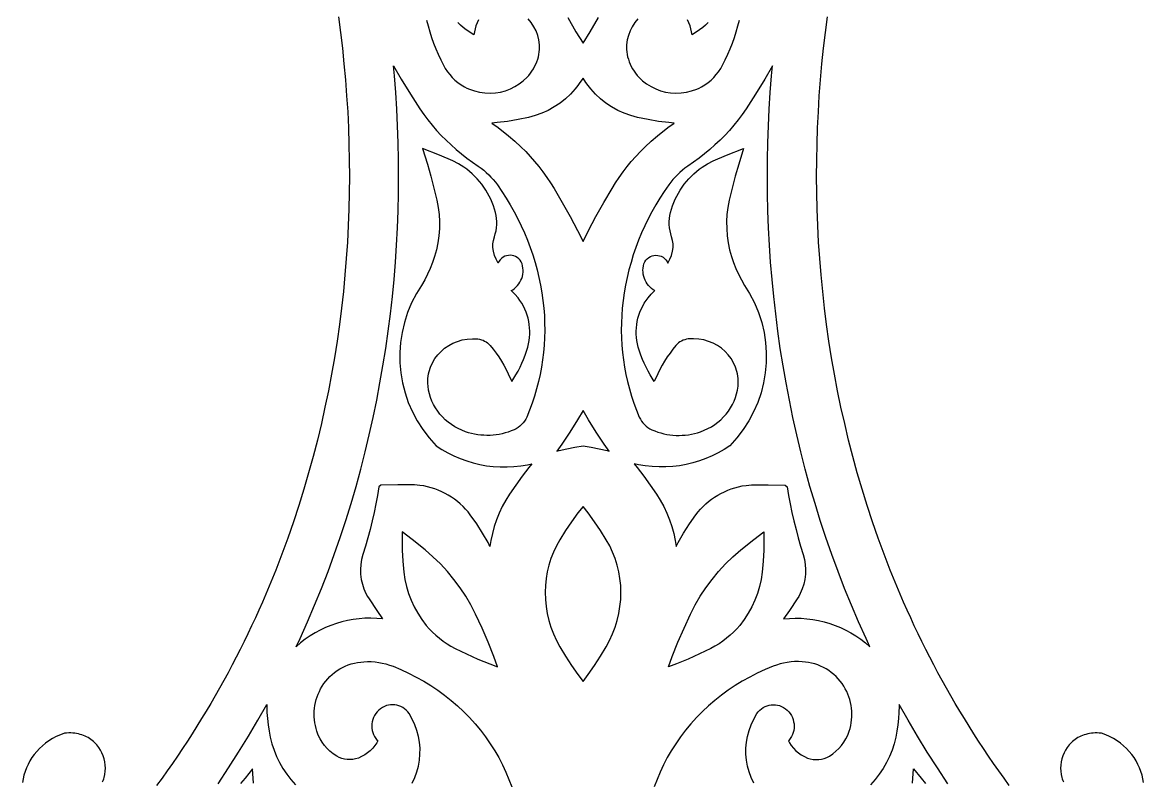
# Model space of a CAD drawing. Extents: x 2828 to 3228, y -800 to 800.
# Drawn here: x 2971.1 to 3085.1, y -297.1 to -220 of the extents above; entities that cross this region are included whole.
import ezdxf

# ---------------------------------------------------------------- set-up
doc = ezdxf.new("R2010")
doc.units = 0
doc.layers.add('LAYER_1', color=18, linetype='CONTINUOUS')

msp = doc.modelspace()

# ---------------------------------------------------------------- linework, layer by layer
at = {"layer": 'LAYER_1'}
for points in [[(3003.26, -219.43), (3003.48, -221.02), (3003.67, -222.61), (3003.83, -224.22), (3003.98, -225.83), (3004.1, -227.46), (3004.21, -229.09), (3004.28, -230.72), (3004.34, -232.37), (3004.37, -234.02), (3004.38, -235.67), (3004.37, -237.33), (3004.33, -239), (3004.27, -240.67), (3004.18, -242.34), (3004.07, -244.01), (3003.93, -245.69), (3003.77, -247.37), (3003.58, -249.05), (3003.37, -250.73), (3003.13, -252.42), (3002.86, -254.1), (3002.57, -255.78), (3002.25, -257.46), (3001.9, -259.14), (3001.53, -260.81), (3001.13, -262.49), (3000.7, -264.16), (3000.24, -265.83), (2999.76, -267.49), (2999.24, -269.15), (2998.7, -270.8), (2998.12, -272.45), (2997.83, -273.27), (2997.52, -274.09), (2997.21, -274.91), (2996.89, -275.72), (2996.56, -276.54), (2996.23, -277.35), (2995.89, -278.16), (2995.54, -278.97), (2995.18, -279.78), (2994.82, -280.58), (2994.44, -281.38), (2994.06, -282.18), (2993.67, -282.98), (2993.28, -283.78), (2992.87, -284.57), (2992.46, -285.36), (2992.04, -286.15), (2991.62, -286.93), (2991.18, -287.71), (2990.74, -288.49), (2990.29, -289.27), (2989.83, -290.05), (2989.36, -290.82), (2988.88, -291.58), (2988.4, -292.35), (2987.91, -293.11), (2987.41, -293.87), (2986.9, -294.63), (2986.38, -295.38), (2985.86, -296.13), (2985.33, -296.87), (2984.78, -297.61)], [(3012.23, -219.76), (3012.38, -220.35), (3012.55, -220.94), (3012.74, -221.52), (3012.95, -222.1), (3013.17, -222.68), (3013.41, -223.24), (3013.67, -223.81), (3013.94, -224.36), (3014.13, -224.69), (3014.35, -225.01), (3014.58, -225.31), (3014.84, -225.6), (3015.12, -225.86), (3015.42, -226.11), (3015.74, -226.33), (3016.08, -226.54), (3016.33, -226.67), (3016.58, -226.78), (3017.1, -226.97), (3017.63, -227.1), (3018.16, -227.17), (3018.7, -227.19), (3019.23, -227.16), (3019.75, -227.08), (3020.26, -226.94), (3020.75, -226.76), (3021.22, -226.53), (3021.66, -226.25), (3022.07, -225.93), (3022.46, -225.57), (3022.63, -225.38), (3022.79, -225.17), (3022.95, -224.95), (3023.09, -224.72), (3023.22, -224.49), (3023.34, -224.24), (3023.44, -224), (3023.53, -223.75), (3023.6, -223.5), (3023.65, -223.25), (3023.68, -223), (3023.71, -222.76), (3023.71, -222.51), (3023.7, -222.27), (3023.64, -221.78), (3023.53, -221.31), (3023.36, -220.86), (3023.14, -220.43), (3022.87, -220.02), (3022.56, -219.64)], [(3017.5, -219.74), (3017.36, -220.03), (3017.25, -220.33), (3017.16, -220.64), (3017.04, -221.25), (3016.27, -220.76), (3015.95, -220.52), (3015.67, -220.26), (3015.41, -219.99)], [(3026.58, -219.51), (3027.42, -220.95), (3028.14, -222.09), (3028.85, -220.95), (3029.7, -219.51)], [(3033.72, -219.64), (3033.4, -220.02), (3033.14, -220.43), (3032.92, -220.86), (3032.75, -221.31), (3032.63, -221.78), (3032.57, -222.27), (3032.56, -222.51), (3032.57, -222.76), (3032.59, -223), (3032.63, -223.25), (3032.68, -223.5), (3032.75, -223.75), (3032.83, -224), (3032.93, -224.24), (3033.05, -224.49), (3033.18, -224.72), (3033.33, -224.95), (3033.48, -225.17), (3033.65, -225.38), (3033.82, -225.57), (3034.2, -225.93), (3034.61, -226.25), (3035.06, -226.53), (3035.53, -226.76), (3036.02, -226.94), (3036.53, -227.08), (3037.05, -227.16), (3037.58, -227.19), (3038.11, -227.17), (3038.65, -227.1), (3039.17, -226.97), (3039.7, -226.78), (3039.95, -226.67), (3040.2, -226.54), (3040.54, -226.33), (3040.86, -226.11), (3041.16, -225.86), (3041.44, -225.6), (3041.69, -225.31), (3041.93, -225.01), (3042.14, -224.69), (3042.33, -224.36), (3042.61, -223.81), (3042.87, -223.24), (3043.11, -222.68), (3043.33, -222.1), (3043.53, -221.52), (3043.72, -220.94), (3043.89, -220.35), (3044.05, -219.76)], [(3040.87, -219.99), (3040.61, -220.26), (3040.32, -220.52), (3040, -220.76), (3039.23, -221.25), (3039.11, -220.64), (3039.03, -220.33), (3038.91, -220.03), (3038.78, -219.74)], [(3071.49, -297.61), (3070.95, -296.87), (3070.42, -296.13), (3069.89, -295.38), (3069.38, -294.63), (3068.87, -293.87), (3068.37, -293.11), (3067.88, -292.35), (3067.39, -291.58), (3066.92, -290.82), (3066.45, -290.05), (3065.99, -289.27), (3065.54, -288.49), (3065.1, -287.71), (3064.66, -286.93), (3064.23, -286.15), (3063.81, -285.36), (3063.4, -284.57), (3063, -283.78), (3062.6, -282.98), (3062.21, -282.18), (3061.83, -281.38), (3061.46, -280.58), (3061.1, -279.78), (3060.74, -278.97), (3060.39, -278.16), (3060.05, -277.35), (3059.71, -276.54), (3059.38, -275.72), (3059.07, -274.91), (3058.75, -274.09), (3058.15, -272.45), (3057.58, -270.8), (3057.04, -269.15), (3056.52, -267.49), (3056.03, -265.83), (3055.58, -264.16), (3055.15, -262.49), (3054.75, -260.81), (3054.37, -259.14), (3054.03, -257.46), (3053.71, -255.78), (3053.41, -254.1), (3053.15, -252.42), (3052.91, -250.73), (3052.69, -249.05), (3052.51, -247.37), (3052.34, -245.69), (3052.21, -244.01), (3052.1, -242.34), (3052.01, -240.67), (3051.95, -239), (3051.91, -237.33), (3051.89, -235.67), (3051.9, -234.02), (3051.94, -232.37), (3051.99, -230.72), (3052.07, -229.09), (3052.17, -227.46), (3052.3, -225.83), (3052.44, -224.22), (3052.61, -222.61), (3052.8, -221.02), (3053.01, -219.43)], [(3010.78, -297.38), (3011.04, -296.82), (3011.25, -296.24), (3011.4, -295.65), (3011.51, -295.05), (3011.56, -294.45), (3011.57, -293.84), (3011.52, -293.23), (3011.41, -292.63), (3011.25, -292.03), (3011.04, -291.44), (3010.77, -290.87), (3010.45, -290.31), (3010.32, -290.13), (3010.17, -289.96), (3010, -289.82), (3009.82, -289.69), (3009.63, -289.59), (3009.42, -289.51), (3009.22, -289.46), (3009, -289.42), (3008.79, -289.41), (3008.57, -289.41), (3008.36, -289.45), (3008.15, -289.5), (3007.94, -289.58), (3007.74, -289.68), (3007.55, -289.81), (3007.38, -289.95), (3007.21, -290.13), (3007.07, -290.31), (3006.95, -290.51), (3006.85, -290.71), (3006.77, -290.92), (3006.71, -291.14), (3006.68, -291.36), (3006.67, -291.58), (3006.68, -291.8), (3006.71, -292.02), (3006.77, -292.23), (3006.84, -292.44), (3006.94, -292.65), (3007.06, -292.84), (3007.2, -293.03), (3007.26, -293.09), (3007.16, -293.28), (3006.97, -293.57), (3006.75, -293.84), (3006.5, -294.08), (3006.23, -294.31), (3005.94, -294.51), (3005.63, -294.68), (3005.3, -294.83), (3005.02, -294.91), (3004.74, -294.97), (3004.45, -294.99), (3004.17, -294.98), (3003.88, -294.94), (3003.61, -294.87), (3003.34, -294.76), (3003.09, -294.63), (3002.74, -294.39), (3002.41, -294.13), (3002.12, -293.85), (3001.85, -293.54), (3001.61, -293.21), (3001.4, -292.86), (3001.22, -292.5), (3001.07, -292.11), (3000.99, -291.83), (3000.92, -291.53), (3000.86, -291.24), (3000.82, -290.95), (3000.8, -290.65), (3000.8, -290.35), (3000.81, -290.06), (3000.83, -289.76), (3000.88, -289.47), (3000.94, -289.18), (3001.01, -288.89), (3001.1, -288.61), (3001.2, -288.33), (3001.33, -288.05), (3001.46, -287.78), (3001.61, -287.52), (3001.79, -287.25), (3001.98, -287), (3002.18, -286.76), (3002.4, -286.54), (3002.64, -286.32), (3002.88, -286.12), (3003.14, -285.94), (3003.41, -285.77), (3003.68, -285.62), (3003.97, -285.48), (3004.27, -285.36), (3004.57, -285.26), (3004.89, -285.17), (3005.2, -285.11), (3005.53, -285.06), (3005.86, -285.03), (3006.24, -285.02), (3006.61, -285.02), (3006.99, -285.05), (3007.36, -285.1), (3007.73, -285.17), (3008.1, -285.26), (3008.46, -285.37), (3008.82, -285.49), (3009.62, -285.83), (3010.41, -286.19), (3011.18, -286.59), (3011.94, -287.01), (3012.67, -287.46), (3013.38, -287.94), (3014.07, -288.44), (3014.74, -288.97), (3015.38, -289.53), (3016, -290.11), (3016.6, -290.72), (3017.16, -291.35), (3017.71, -292), (3018.22, -292.67), (3018.71, -293.37), (3019.16, -294.08), (3019.58, -294.79), (3019.95, -295.51), (3020.3, -296.25), (3020.61, -297), (3020.89, -297.75)], [(3045.5, -297.38), (3045.24, -296.82), (3045.03, -296.24), (3044.87, -295.65), (3044.77, -295.05), (3044.71, -294.45), (3044.71, -293.84), (3044.76, -293.23), (3044.86, -292.63), (3045.02, -292.03), (3045.24, -291.44), (3045.5, -290.87), (3045.82, -290.31), (3045.96, -290.13), (3046.11, -289.96), (3046.28, -289.82), (3046.46, -289.69), (3046.65, -289.59), (3046.85, -289.51), (3047.06, -289.46), (3047.27, -289.42), (3047.49, -289.41), (3047.7, -289.41), (3047.92, -289.45), (3048.13, -289.5), (3048.33, -289.58), (3048.53, -289.68), (3048.72, -289.81), (3048.9, -289.95), (3049.06, -290.13), (3049.21, -290.31), (3049.33, -290.51), (3049.43, -290.71), (3049.51, -290.92), (3049.56, -291.14), (3049.6, -291.36), (3049.61, -291.58), (3049.6, -291.8), (3049.57, -292.02), (3049.51, -292.23), (3049.43, -292.44), (3049.34, -292.65), (3049.22, -292.84), (3049.07, -293.03), (3049.02, -293.09), (3049.12, -293.28), (3049.31, -293.57), (3049.53, -293.84), (3049.77, -294.08), (3050.04, -294.31), (3050.33, -294.51), (3050.65, -294.68), (3050.97, -294.83), (3051.25, -294.91), (3051.54, -294.97), (3051.82, -294.99), (3052.11, -294.98), (3052.39, -294.94), (3052.67, -294.87), (3052.93, -294.76), (3053.19, -294.63), (3053.54, -294.39), (3053.86, -294.13), (3054.16, -293.85), (3054.43, -293.54), (3054.67, -293.21), (3054.88, -292.86), (3055.06, -292.5), (3055.2, -292.11), (3055.29, -291.83), (3055.36, -291.53), (3055.41, -291.24), (3055.45, -290.95), (3055.47, -290.65), (3055.48, -290.35), (3055.47, -290.06), (3055.44, -289.76), (3055.4, -289.47), (3055.34, -289.18), (3055.27, -288.89), (3055.18, -288.61), (3055.07, -288.33), (3054.95, -288.05), (3054.81, -287.78), (3054.66, -287.52), (3054.49, -287.25), (3054.3, -287), (3054.09, -286.76), (3053.87, -286.54), (3053.64, -286.32), (3053.39, -286.12), (3053.14, -285.94), (3052.87, -285.77), (3052.59, -285.62), (3052.3, -285.48), (3052.01, -285.36), (3051.7, -285.26), (3051.39, -285.17), (3051.07, -285.11), (3050.75, -285.06), (3050.42, -285.03), (3050.04, -285.02), (3049.66, -285.02), (3049.29, -285.05), (3048.91, -285.1), (3048.54, -285.17), (3048.18, -285.26), (3047.81, -285.37), (3047.46, -285.49), (3046.65, -285.83), (3045.86, -286.19), (3045.09, -286.59), (3044.34, -287.01), (3043.61, -287.46), (3042.9, -287.94), (3042.21, -288.44), (3041.54, -288.97), (3040.9, -289.53), (3040.28, -290.11), (3039.68, -290.72), (3039.11, -291.35), (3038.57, -292), (3038.06, -292.67), (3037.57, -293.37), (3037.11, -294.08), (3036.7, -294.79), (3036.32, -295.51), (3035.98, -296.25), (3035.67, -297), (3035.39, -297.75)], [(2991.04, -297.44), (2992.1, -295.84), (2993.12, -294.24), (2994.11, -292.62), (2995.07, -290.99), (2995.98, -289.38), (2995.98, -289.54), (2996, -290.18), (2996.05, -290.82), (2996.13, -291.45), (2996.22, -292.08), (2996.34, -292.71), (2996.51, -293.38), (2996.72, -294.03), (2996.98, -294.67), (2997.28, -295.29), (2997.62, -295.89), (2998.01, -296.46), (2998.44, -297.01), (2998.91, -297.54)], [(3065.24, -297.44), (3064.18, -295.84), (3063.15, -294.24), (3062.16, -292.62), (3061.2, -290.99), (3060.3, -289.38), (3060.3, -289.54), (3060.27, -290.18), (3060.22, -290.82), (3060.15, -291.45), (3060.05, -292.08), (3059.94, -292.71), (3059.77, -293.38), (3059.56, -294.03), (3059.3, -294.67), (3059, -295.29), (3058.65, -295.89), (3058.26, -296.46), (3057.84, -297.01), (3057.37, -297.54)], [(2979.29, -297.26), (2979.35, -297.11), (2979.4, -296.96), (2979.45, -296.8), (2979.51, -296.49), (2979.56, -296.18), (2979.57, -295.86), (2979.55, -295.54), (2979.51, -295.22), (2979.44, -294.91), (2979.34, -294.6), (2979.22, -294.31), (2979.07, -294.02), (2978.9, -293.75), (2978.8, -293.62), (2978.7, -293.49), (2978.59, -293.37), (2978.47, -293.25), (2978.35, -293.14), (2978.23, -293.04), (2978.09, -292.94), (2977.95, -292.84), (2977.81, -292.75), (2977.66, -292.67), (2977.5, -292.6), (2977.34, -292.53), (2977.17, -292.47), (2977, -292.42), (2976.82, -292.37), (2976.64, -292.34), (2976.45, -292.31), (2976.25, -292.29), (2976.05, -292.28), (2975.85, -292.28), (2975.63, -292.29), (2975.42, -292.31), (2974.99, -292.46), (2974.58, -292.64), (2974.2, -292.85), (2973.83, -293.07), (2973.49, -293.32), (2973.17, -293.58), (2972.87, -293.86), (2972.59, -294.15), (2972.33, -294.46), (2972.1, -294.79), (2971.89, -295.12), (2971.71, -295.47), (2971.54, -295.83), (2971.4, -296.19), (2971.29, -296.56), (2971.2, -296.94), (2971.13, -297.32)], [(3085.14, -297.32), (3085.08, -296.94), (3084.99, -296.56), (3084.87, -296.19), (3084.73, -295.83), (3084.57, -295.47), (3084.38, -295.12), (3084.18, -294.79), (3083.94, -294.46), (3083.69, -294.15), (3083.41, -293.86), (3083.11, -293.58), (3082.79, -293.32), (3082.44, -293.07), (3082.08, -292.85), (3081.69, -292.64), (3081.29, -292.46), (3080.86, -292.31), (3080.64, -292.29), (3080.43, -292.28), (3080.23, -292.28), (3080.02, -292.29), (3079.83, -292.31), (3079.64, -292.34), (3079.46, -292.37), (3079.28, -292.42), (3079.1, -292.47), (3078.94, -292.53), (3078.77, -292.6), (3078.62, -292.67), (3078.47, -292.75), (3078.32, -292.84), (3078.18, -292.94), (3078.05, -293.04), (3077.92, -293.14), (3077.8, -293.25), (3077.69, -293.37), (3077.58, -293.49), (3077.38, -293.75), (3077.21, -294.02), (3077.06, -294.31), (3076.93, -294.6), (3076.84, -294.91), (3076.77, -295.22), (3076.72, -295.54), (3076.71, -295.86), (3076.72, -296.18), (3076.76, -296.49), (3076.83, -296.8), (3076.88, -296.96), (3076.93, -297.11), (3076.99, -297.26)], [(2994.64, -297.4), (2994.54, -295.94), (2993.77, -296.86), (2993.32, -297.41)], [(3061.64, -297.4), (3061.73, -295.94), (3062.51, -296.86), (3062.95, -297.41)]]:
    msp.add_lwpolyline(points, dxfattribs=at)
for points in [[(3011.2, -247.56, 0.335304), (3013.22, -263.06), (3013.8, -263.44), (3014.4, -263.79), (3015.02, -264.1), (3015.66, -264.37), (3016.31, -264.61), (3016.97, -264.8), (3017.65, -264.96), (3018.33, -265.09), (3019.02, -265.17), (3019.71, -265.21), (3020.41, -265.22), (3021.11, -265.18), (3021.81, -265.11), (3022.51, -264.99), (3022.95, -264.89), (3022.63, -265.28), (3021.95, -266.16), (3021.3, -267.06), (3020.67, -267.97), (3020.28, -268.6), (3019.93, -269.25), (3019.61, -269.91), (3019.34, -270.59), (3019.11, -271.28), (3018.92, -271.99), (3018.77, -272.7), (3018.68, -273.3), (3018.48, -272.9), (3017.92, -271.94), (3017.33, -271), (3016.68, -270.09), (3016.45, -269.79), (3016.2, -269.5), (3015.94, -269.23), (3015.66, -268.97), (3015.37, -268.73), (3015.07, -268.5), (3014.76, -268.29), (3014.44, -268.09), (3014.11, -267.91), (3013.77, -267.74), (3013.42, -267.59), (3013.06, -267.45), (3012.69, -267.33), (3012.32, -267.23), (3011.94, -267.15), (3011.56, -267.09), (3011.29, -267.06), (3011.02, -267.05), (3009.3, -267.05), (3007.59, -267.07), (3007.39, -267.23), (3007.24, -268.11), (3007.07, -268.98), (3006.89, -269.84), (3006.69, -270.71), (3006.48, -271.57), (3006.25, -272.42), (3006.01, -273.28), (3005.75, -274.13), (3005.62, -274.62), (3005.54, -275.13), (3005.51, -275.64), (3005.52, -276.14), (3005.59, -276.65), (3005.7, -277.14), (3005.86, -277.63), (3006.07, -278.1), (3006.22, -278.38), (3006.38, -278.65), (3007.16, -279.81), (3007.76, -280.68, 0.217067), (2998.97, -283.51), (2999.37, -282.67), (3000.12, -280.97), (3000.85, -279.27), (3001.55, -277.57), (3002.21, -275.85), (3002.84, -274.13), (3003.44, -272.4), (3004.01, -270.67), (3004.55, -268.93), (3005.06, -267.19), (3005.54, -265.44), (3005.99, -263.69), (3006.41, -261.94), (3006.8, -260.19), (3007.16, -258.43), (3007.49, -256.67), (3007.8, -254.92), (3008.08, -253.16), (3008.33, -251.4), (3008.55, -249.64), (3008.75, -247.89), (3008.92, -246.14), (3009.06, -244.38), (3009.18, -242.64), (3009.27, -240.89), (3009.33, -239.15), (3009.37, -237.41), (3009.39, -235.68), (3009.38, -233.95), (3009.34, -232.23), (3009.29, -230.52), (3009.2, -228.81), (3009.1, -227.11), (3008.97, -225.42), (3008.88, -224.4), (3009.66, -225.76), (3010.59, -227.28), (3011.56, -228.78), (3011.95, -229.35), (3012.36, -229.91), (3012.79, -230.45), (3013.25, -230.98), (3013.72, -231.49), (3014.21, -231.98), (3014.72, -232.46), (3015.24, -232.92), (3015.79, -233.37), (3016.34, -233.81), (3016.91, -234.22), (3017.49, -234.63), (3017.77, -234.83), (3018.04, -235.04), (3018.3, -235.26), (3018.55, -235.49), (3018.78, -235.74), (3019.01, -235.99), (3019.23, -236.25), (3019.43, -236.52), (3019.89, -237.19), (3020.33, -237.86), (3020.74, -238.55), (3021.14, -239.25), (3021.51, -239.96), (3021.86, -240.68), (3022.19, -241.41), (3022.49, -242.15), (3022.77, -242.89), (3023.03, -243.65), (3023.26, -244.41), (3023.47, -245.18), (3023.66, -245.95), (3023.82, -246.73), (3023.96, -247.51), (3024.07, -248.3), (3024.15, -249.06), (3024.21, -249.81), (3024.24, -250.57), (3024.25, -251.32), (3024.23, -252.07), (3024.19, -252.82), (3024.12, -253.57), (3024.03, -254.32), (3023.91, -255.07), (3023.77, -255.81), (3023.61, -256.54), (3023.42, -257.27), (3023.2, -258), (3022.97, -258.72), (3022.7, -259.44), (3022.42, -260.14), (3022.32, -260.35), (3022.2, -260.55), (3022.06, -260.73), (3021.9, -260.9), (3021.73, -261.06), (3021.55, -261.2), (3021.34, -261.33), (3021.13, -261.44), (3020.84, -261.56), (3020.54, -261.67), (3020.24, -261.76), (3019.93, -261.84), (3019.62, -261.9), (3019.31, -261.95), (3019, -261.99), (3018.69, -262.01), (3018.37, -262.01), (3018.06, -262), (3017.74, -261.98), (3017.43, -261.94), (3017.12, -261.89), (3016.81, -261.82), (3016.51, -261.74), (3016.2, -261.64), (3015.82, -261.49), (3015.44, -261.32), (3015.09, -261.12), (3014.75, -260.9), (3014.43, -260.67), (3014.13, -260.41), (3013.85, -260.13), (3013.59, -259.84), (3013.36, -259.53), (3013.14, -259.2), (3012.95, -258.86), (3012.78, -258.51), (3012.64, -258.15), (3012.53, -257.77), (3012.44, -257.39), (3012.39, -256.99), (3012.36, -256.74), (3012.36, -256.48), (3012.37, -256.23), (3012.39, -255.99), (3012.43, -255.75), (3012.49, -255.51), (3012.64, -255.05), (3012.83, -254.61), (3013.08, -254.19), (3013.37, -253.81), (3013.7, -253.46), (3014.07, -253.14), (3014.48, -252.86), (3014.91, -252.63), (3015.38, -252.44), (3015.86, -252.3), (3016.37, -252.21), (3016.9, -252.18), (3017.17, -252.18), (3017.44, -252.2), (3017.62, -252.23), (3017.8, -252.27), (3017.97, -252.33), (3018.13, -252.41), (3018.29, -252.5), (3018.43, -252.6), (3018.57, -252.72), (3018.69, -252.85), (3019, -253.23), (3019.3, -253.63), (3019.58, -254.03), (3019.84, -254.45), (3020.09, -254.87), (3020.32, -255.3), (3020.53, -255.74), (3020.89, -256.54), (3021.32, -255.84), (3021.53, -255.46), (3021.74, -255.07), (3021.92, -254.67), (3022.1, -254.27), (3022.25, -253.86), (3022.4, -253.45), (3022.52, -253.03), (3022.6, -252.7), (3022.66, -252.37), (3022.7, -252.04), (3022.73, -251.72), (3022.73, -251.39), (3022.71, -251.06), (3022.68, -250.73), (3022.62, -250.41), (3022.55, -250.09), (3022.46, -249.78), (3022.35, -249.47), (3022.22, -249.16), (3022.08, -248.86), (3021.91, -248.57), (3021.73, -248.29), (3021.53, -248.01), (3021.21, -247.64), (3020.85, -247.28), (3020.99, -247.19), (3021.17, -247.06), (3021.33, -246.91), (3021.48, -246.76), (3021.61, -246.59), (3021.73, -246.41), (3021.82, -246.22), (3021.91, -246.03), (3021.97, -245.83), (3022.01, -245.62), (3022.04, -245.41), (3022.05, -245.2), (3022.03, -244.98), (3022, -244.77), (3021.94, -244.55), (3021.86, -244.35), (3021.75, -244.18), (3021.62, -244.03), (3021.46, -243.9), (3021.29, -243.81), (3021.11, -243.74), (3020.93, -243.7), (3020.74, -243.68), (3020.55, -243.69), (3020.36, -243.73), (3020.18, -243.79), (3020.01, -243.89), (3019.85, -244), (3019.71, -244.15), (3019.59, -244.32), (3019.52, -244.49), (3019.5, -244.47), (3019.3, -244.09), (3019.14, -243.69), (3019.03, -243.27), (3018.98, -242.9), (3018.98, -242.53), (3019.03, -242.17), (3019.13, -241.8), (3019.22, -241.5), (3019.3, -241.2), (3019.34, -240.88), (3019.37, -240.57), (3019.37, -240.26), (3019.35, -239.94), (3019.31, -239.63), (3019.24, -239.32), (3019.15, -238.98), (3019.04, -238.64), (3018.91, -238.31), (3018.77, -237.98), (3018.61, -237.66), (3018.44, -237.35), (3018.26, -237.05), (3018.06, -236.75), (3017.85, -236.46), (3017.63, -236.18), (3017.39, -235.91), (3017.14, -235.66), (3016.88, -235.41), (3016.61, -235.17), (3016.32, -234.94), (3016.02, -234.72), (3015.47, -234.38), (3014.89, -234.08), (3013.56, -233.5), (3011.82, -232.82), (3012.32, -234.43), (3012.66, -235.64), (3012.98, -236.87), (3013.27, -238.09), (3013.41, -238.81), (3013.5, -239.53), (3013.54, -240.25), (3013.53, -240.97), (3013.48, -241.69), (3013.38, -242.41), (3013.23, -243.12), (3013.04, -243.82), (3012.83, -244.43), (3012.6, -245.02), (3012.33, -245.61), (3012.04, -246.18), (3011.73, -246.75), (3011.38, -247.29)], [(3045.08, -247.56, -0.335304), (3043.06, -263.06), (3042.48, -263.44), (3041.88, -263.79), (3041.26, -264.1), (3040.62, -264.37), (3039.97, -264.61), (3039.31, -264.8), (3038.64, -264.96), (3037.95, -265.09), (3037.26, -265.17), (3036.57, -265.21), (3035.87, -265.22), (3035.17, -265.18), (3034.47, -265.11), (3033.78, -264.99), (3033.33, -264.89), (3033.65, -265.28), (3034.33, -266.16), (3034.98, -267.06), (3035.61, -267.97), (3036, -268.6), (3036.35, -269.25), (3036.67, -269.91), (3036.94, -270.59), (3037.17, -271.28), (3037.36, -271.99), (3037.51, -272.7), (3037.6, -273.3), (3037.81, -272.9), (3038.36, -271.94), (3038.96, -271), (3039.6, -270.09), (3039.84, -269.79), (3040.08, -269.5), (3040.35, -269.23), (3040.62, -268.97), (3040.91, -268.73), (3041.21, -268.5), (3041.52, -268.29), (3041.84, -268.09), (3042.17, -267.91), (3042.51, -267.74), (3042.86, -267.59), (3043.22, -267.45), (3043.59, -267.33), (3043.96, -267.23), (3044.34, -267.15), (3044.72, -267.09), (3044.99, -267.06), (3045.26, -267.05), (3046.98, -267.05), (3048.69, -267.07), (3048.89, -267.23), (3049.04, -268.11), (3049.21, -268.98), (3049.39, -269.84), (3049.59, -270.71), (3049.8, -271.57), (3050.03, -272.42), (3050.27, -273.28), (3050.53, -274.13), (3050.66, -274.62), (3050.74, -275.13), (3050.78, -275.64), (3050.76, -276.14), (3050.7, -276.65), (3050.58, -277.14), (3050.42, -277.63), (3050.22, -278.1), (3050.07, -278.38), (3049.9, -278.65), (3049.12, -279.81), (3048.52, -280.68, -0.217067), (3057.31, -283.51), (3056.92, -282.67), (3056.16, -280.97), (3055.43, -279.27), (3054.74, -277.57), (3054.07, -275.85), (3053.44, -274.13), (3052.84, -272.4), (3052.27, -270.67), (3051.73, -268.93), (3051.22, -267.19), (3050.74, -265.44), (3050.3, -263.69), (3049.88, -261.94), (3049.48, -260.19), (3049.12, -258.43), (3048.79, -256.67), (3048.48, -254.92), (3048.2, -253.16), (3047.95, -251.4), (3047.73, -249.64), (3047.53, -247.89), (3047.36, -246.14), (3047.22, -244.38), (3047.1, -242.64), (3047.01, -240.89), (3046.95, -239.15), (3046.91, -237.41), (3046.89, -235.68), (3046.9, -233.95), (3046.94, -232.23), (3047, -230.52), (3047.08, -228.81), (3047.18, -227.11), (3047.31, -225.42), (3047.41, -224.4), (3046.62, -225.76), (3045.69, -227.28), (3044.73, -228.78), (3044.33, -229.35), (3043.92, -229.91), (3043.49, -230.45), (3043.04, -230.98), (3042.56, -231.49), (3042.07, -231.98), (3041.56, -232.46), (3041.04, -232.92), (3040.49, -233.37), (3039.94, -233.81), (3039.37, -234.22), (3038.8, -234.63), (3038.51, -234.83), (3038.24, -235.04), (3037.98, -235.26), (3037.74, -235.49), (3037.5, -235.74), (3037.27, -235.99), (3037.06, -236.25), (3036.85, -236.52), (3036.39, -237.19), (3035.95, -237.86), (3035.54, -238.55), (3035.14, -239.25), (3034.77, -239.96), (3034.42, -240.68), (3034.09, -241.41), (3033.79, -242.15), (3033.51, -242.89), (3033.25, -243.65), (3033.02, -244.41), (3032.81, -245.18), (3032.63, -245.95), (3032.46, -246.73), (3032.33, -247.51), (3032.21, -248.3), (3032.13, -249.06), (3032.07, -249.81), (3032.04, -250.57), (3032.03, -251.32), (3032.05, -252.07), (3032.09, -252.82), (3032.16, -253.57), (3032.25, -254.32), (3032.37, -255.07), (3032.51, -255.81), (3032.68, -256.54), (3032.87, -257.27), (3033.08, -258), (3033.32, -258.72), (3033.58, -259.44), (3033.86, -260.14), (3033.97, -260.35), (3034.09, -260.55), (3034.22, -260.73), (3034.38, -260.9), (3034.55, -261.06), (3034.74, -261.2), (3034.94, -261.33), (3035.15, -261.44), (3035.44, -261.56), (3035.74, -261.67), (3036.04, -261.76), (3036.35, -261.84), (3036.66, -261.9), (3036.97, -261.95), (3037.28, -261.99), (3037.6, -262.01), (3037.91, -262.01), (3038.22, -262), (3038.54, -261.98), (3038.85, -261.94), (3039.16, -261.89), (3039.47, -261.82), (3039.78, -261.74), (3040.08, -261.64), (3040.47, -261.49), (3040.84, -261.32), (3041.19, -261.12), (3041.53, -260.9), (3041.85, -260.67), (3042.15, -260.41), (3042.43, -260.13), (3042.69, -259.84), (3042.93, -259.53), (3043.14, -259.2), (3043.33, -258.86), (3043.5, -258.51), (3043.64, -258.15), (3043.75, -257.77), (3043.84, -257.39), (3043.9, -256.99), (3043.92, -256.74), (3043.92, -256.48), (3043.91, -256.23), (3043.89, -255.99), (3043.85, -255.75), (3043.79, -255.51), (3043.65, -255.05), (3043.45, -254.61), (3043.2, -254.19), (3042.91, -253.81), (3042.58, -253.46), (3042.21, -253.14), (3041.8, -252.86), (3041.37, -252.63), (3040.9, -252.44), (3040.42, -252.3), (3039.91, -252.21), (3039.38, -252.18), (3039.11, -252.18), (3038.84, -252.2), (3038.66, -252.23), (3038.48, -252.27), (3038.31, -252.33), (3038.15, -252.41), (3037.99, -252.5), (3037.85, -252.6), (3037.71, -252.72), (3037.59, -252.85), (3037.28, -253.23), (3036.99, -253.63), (3036.71, -254.03), (3036.44, -254.45), (3036.19, -254.87), (3035.96, -255.3), (3035.75, -255.74), (3035.39, -256.54), (3034.97, -255.84), (3034.75, -255.46), (3034.55, -255.07), (3034.36, -254.67), (3034.19, -254.27), (3034.03, -253.86), (3033.89, -253.45), (3033.76, -253.03), (3033.68, -252.7), (3033.62, -252.37), (3033.58, -252.04), (3033.56, -251.72), (3033.55, -251.39), (3033.57, -251.06), (3033.6, -250.73), (3033.66, -250.41), (3033.73, -250.09), (3033.82, -249.78), (3033.93, -249.47), (3034.06, -249.16), (3034.21, -248.86), (3034.37, -248.57), (3034.55, -248.29), (3034.75, -248.01), (3035.07, -247.64), (3035.43, -247.28), (3035.29, -247.19), (3035.11, -247.06), (3034.95, -246.91), (3034.8, -246.76), (3034.67, -246.59), (3034.56, -246.41), (3034.46, -246.22), (3034.38, -246.03), (3034.31, -245.83), (3034.27, -245.62), (3034.24, -245.41), (3034.23, -245.2), (3034.25, -244.98), (3034.28, -244.77), (3034.34, -244.55), (3034.42, -244.35), (3034.53, -244.18), (3034.66, -244.03), (3034.82, -243.9), (3034.99, -243.81), (3035.17, -243.74), (3035.35, -243.7), (3035.54, -243.68), (3035.74, -243.69), (3035.92, -243.73), (3036.1, -243.79), (3036.28, -243.89), (3036.43, -244), (3036.57, -244.15), (3036.69, -244.32), (3036.76, -244.49), (3036.78, -244.47), (3036.98, -244.09), (3037.14, -243.69), (3037.25, -243.27), (3037.3, -242.9), (3037.3, -242.53), (3037.25, -242.17), (3037.15, -241.8), (3037.06, -241.5), (3036.99, -241.2), (3036.94, -240.88), (3036.91, -240.57), (3036.91, -240.26), (3036.93, -239.94), (3036.97, -239.63), (3037.04, -239.32), (3037.14, -238.98), (3037.25, -238.64), (3037.37, -238.31), (3037.51, -237.98), (3037.67, -237.66), (3037.84, -237.35), (3038.02, -237.05), (3038.22, -236.75), (3038.43, -236.46), (3038.66, -236.18), (3038.89, -235.91), (3039.14, -235.66), (3039.4, -235.41), (3039.68, -235.17), (3039.96, -234.94), (3040.26, -234.72), (3040.81, -234.38), (3041.39, -234.08), (3042.72, -233.5), (3044.46, -232.82), (3043.97, -234.43), (3043.62, -235.64), (3043.3, -236.87), (3043.01, -238.09), (3042.87, -238.81), (3042.78, -239.53), (3042.74, -240.25), (3042.75, -240.97), (3042.8, -241.69), (3042.9, -242.41), (3043.05, -243.12), (3043.25, -243.82), (3043.45, -244.43), (3043.69, -245.02), (3043.95, -245.61), (3044.24, -246.18), (3044.55, -246.75), (3044.9, -247.29)]]:
    msp.add_lwpolyline(points, format="xyb", close=True, dxfattribs=at)
for points in [[(3028.14, -242.27), (3028.14, -242.27), (3028.69, -241.17), (3029.45, -239.73), (3030.25, -238.31), (3031.09, -236.9), (3031.44, -236.32), (3031.81, -235.76), (3032.21, -235.2), (3032.62, -234.66), (3033.05, -234.14), (3033.5, -233.62), (3033.97, -233.12), (3034.46, -232.64), (3035.08, -232.06), (3035.73, -231.52), (3036.77, -230.7), (3037.41, -230.23), (3036.87, -230.19), (3035.81, -230.06), (3034.75, -229.88), (3033.69, -229.67), (3033, -229.48), (3032.32, -229.24), (3031.67, -228.95), (3031.05, -228.6), (3030.47, -228.21), (3029.92, -227.77), (3029.4, -227.29), (3028.94, -226.76), (3028.68, -226.43), (3028.44, -226.1), (3028.14, -225.67), (3027.83, -226.1), (3027.6, -226.43), (3027.34, -226.76), (3026.87, -227.29), (3026.36, -227.77), (3025.81, -228.21), (3025.22, -228.6), (3024.6, -228.95), (3023.95, -229.24), (3023.28, -229.48), (3022.58, -229.67), (3021.53, -229.88), (3020.47, -230.06), (3019.41, -230.19), (3018.87, -230.23), (3019.51, -230.7), (3020.55, -231.52), (3021.2, -232.06), (3021.82, -232.64), (3022.31, -233.12), (3022.77, -233.62), (3023.22, -234.14), (3023.65, -234.66), (3024.07, -235.2), (3024.46, -235.76), (3024.84, -236.32), (3025.19, -236.9), (3026.02, -238.31), (3026.82, -239.73), (3027.59, -241.17), (3028.14, -242.27)], [(3028.14, -263.06), (3028.98, -263.2), (3029.78, -263.36), (3030.58, -263.55), (3030.81, -263.62), (3030.29, -262.89), (3029.47, -261.68), (3028.7, -260.44), (3028.14, -259.48), (3027.58, -260.44), (3026.81, -261.68), (3025.99, -262.89), (3025.47, -263.62), (3025.7, -263.55), (3026.5, -263.36), (3027.3, -263.2)], [(3028.14, -287.03), (3028.66, -286.34), (3029.3, -285.42), (3029.91, -284.48), (3030.49, -283.53), (3030.84, -282.88), (3031.14, -282.21), (3031.4, -281.53), (3031.61, -280.84), (3031.77, -280.13), (3031.89, -279.42), (3031.97, -278.7), (3031.99, -277.97), (3031.97, -277.27), (3031.9, -276.57), (3031.78, -275.88), (3031.61, -275.2), (3031.4, -274.53), (3031.15, -273.88), (3030.85, -273.24), (3030.5, -272.62), (3029.92, -271.69), (3029.3, -270.79), (3028.66, -269.9), (3028.14, -269.24), (3027.62, -269.9), (3026.97, -270.79), (3026.36, -271.69), (3025.78, -272.62), (3025.43, -273.24), (3025.13, -273.88), (3024.87, -274.53), (3024.66, -275.2), (3024.5, -275.88), (3024.38, -276.57), (3024.31, -277.27), (3024.28, -277.97), (3024.31, -278.7), (3024.38, -279.42), (3024.5, -280.13), (3024.67, -280.84), (3024.88, -281.53), (3025.14, -282.21), (3025.44, -282.88), (3025.79, -283.53), (3026.37, -284.48), (3026.98, -285.42), (3027.62, -286.34)], [(3015.02, -276.66), (3014.35, -275.85), (3013.64, -275.08), (3012.88, -274.35), (3012.09, -273.65), (3010.77, -272.6), (3009.76, -271.81), (3009.74, -272.54), (3009.76, -273.67), (3009.82, -274.8), (3009.92, -275.93), (3010.03, -276.66), (3010.19, -277.38), (3010.4, -278.09), (3010.66, -278.78), (3010.97, -279.45), (3011.34, -280.1), (3011.74, -280.73), (3012.2, -281.33), (3012.51, -281.68), (3012.83, -282.02), (3013.18, -282.34), (3013.54, -282.65), (3013.91, -282.93), (3014.31, -283.2), (3014.71, -283.45), (3015.14, -283.67), (3016.29, -284.24), (3017.46, -284.76), (3018.65, -285.26), (3019.44, -285.56), (3019.06, -284.5), (3018.48, -283.05), (3017.87, -281.61), (3017.21, -280.19), (3016.74, -279.26), (3016.21, -278.36), (3015.64, -277.5)], [(3041.26, -276.66), (3041.92, -275.85), (3042.64, -275.08), (3043.39, -274.35), (3044.19, -273.65), (3045.5, -272.6), (3046.52, -271.81), (3046.53, -272.54), (3046.51, -273.67), (3046.45, -274.8), (3046.35, -275.93), (3046.25, -276.66), (3046.09, -277.38), (3045.88, -278.09), (3045.61, -278.78), (3045.3, -279.45), (3044.94, -280.1), (3044.53, -280.73), (3044.08, -281.33), (3043.77, -281.68), (3043.44, -282.02), (3043.1, -282.34), (3042.74, -282.65), (3042.36, -282.93), (3041.97, -283.2), (3041.56, -283.45), (3041.14, -283.67), (3039.99, -284.24), (3038.82, -284.76), (3037.63, -285.26), (3036.83, -285.56), (3037.22, -284.5), (3037.79, -283.05), (3038.41, -281.61), (3039.06, -280.19), (3039.54, -279.26), (3040.06, -278.36), (3040.64, -277.5)]]:
    msp.add_lwpolyline(points, close=True, dxfattribs=at)

doc.saveas('drawing.dxf')
